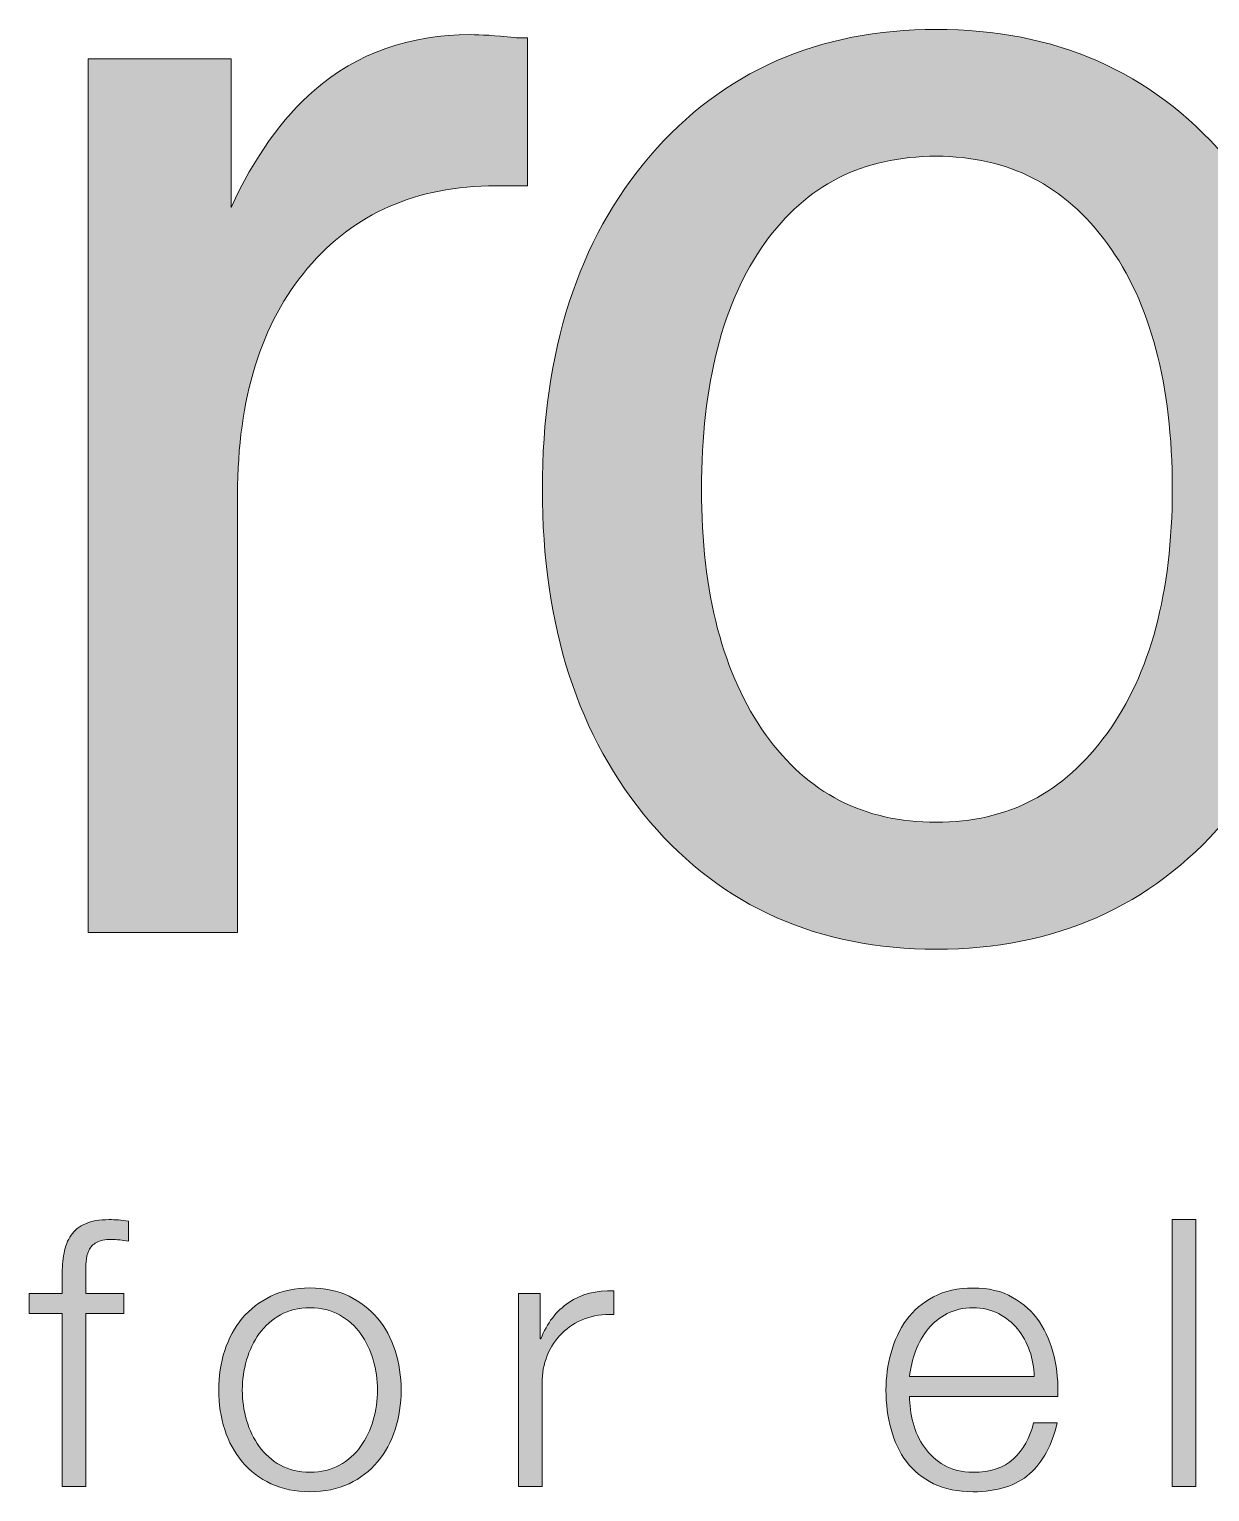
# Paper-space layout 'PCB' of a CAD drawing. Header units: millimetres. Extents: x 0 to 594, y 0 to 420.
# Drawn here: x 487.07 to 493.63, y 12.79 to 20.92 of the extents above; entities that cross this region are included whole.
import ezdxf

# ---------------------------------------------------------------- set-up
doc = ezdxf.new("R2010")
doc.units = ezdxf.units.MM
doc.linetypes.add('SLD-Solido', pattern=[0])
doc.layers.add('FORMAT', color=7, linetype='SLD-Solido', lineweight=35)

psp = doc.layouts.new('PCB')

# ---------------------------------------------------------------- hatches: boundary and pattern name
at = {"layer": 'FORMAT'}
h = psp.add_hatch(color=256, dxfattribs=at)
edge = h.paths.add_edge_path(flags=0)
edge.add_line((489.8399, 20.8671), (489.7819, 20.8671))
edge.add_spline(control_points=[(489.7819, 20.8671), (489.7819, 20.8667), (489.7785, 20.8671), (489.7684, 20.8696)], knot_values=[15, 15, 15, 15, 16, 16, 16, 16], weights=[1, 1, 1, 1], degree=3, periodic=0)
edge.add_spline(control_points=[(489.7684, 20.8696), (489.657, 20.8805), (489.5788, 20.8851), (489.5245, 20.8851)], knot_values=[0, 0, 0, 0, 1, 1, 1, 1], weights=[1, 1, 1, 1], degree=3, periodic=0)
edge.add_spline(control_points=[(489.5245, 20.8851), (489.1874, 20.8854), (488.8948, 20.7825), (488.6569, 20.5771)], knot_values=[1, 1, 1, 1, 2, 2, 2, 2], weights=[1, 1, 1, 1], degree=3, periodic=0)
edge.add_spline(control_points=[(488.6569, 20.5771), (488.4761, 20.4197), (488.3224, 20.2034), (488.1945, 19.9262)], knot_values=[2, 2, 2, 2, 3, 3, 3, 3], weights=[1, 1, 1, 1], degree=3, periodic=0)
edge.add_line((488.1945, 19.9262), (488.1945, 20.7502))
edge.add_line((488.1945, 20.7502), (487.4005, 20.7502))
edge.add_line((487.4005, 20.7502), (487.4005, 15.8991))
edge.add_line((487.4005, 15.8991), (487.4582, 15.8991))
edge.add_line((487.4582, 15.8991), (488.2302, 15.8991))
edge.add_line((488.2302, 15.8991), (488.2302, 18.3315))
edge.add_spline(control_points=[(488.2302, 18.3315), (488.2307, 18.8673), (488.3617, 19.2839), (488.6195, 19.5886)], knot_values=[9, 9, 9, 9, 10, 10, 10, 10], weights=[1, 1, 1, 1], degree=3, periodic=0)
edge.add_spline(control_points=[(488.6195, 19.5886), (488.8782, 19.8929), (489.2198, 20.0448), (489.6655, 20.0457)], knot_values=[10, 10, 10, 10, 11, 11, 11, 11], weights=[1, 1, 1, 1], degree=3, periodic=0)
edge.add_line((489.6655, 20.0457), (489.7819, 20.0457))
edge.add_line((489.7819, 20.0457), (489.8399, 20.0457))
edge.add_line((489.8399, 20.0457), (489.8399, 20.8671))
h = psp.add_hatch(color=256, dxfattribs=at)
edge = h.paths.add_edge_path(flags=0)
edge.add_spline(control_points=[(493.7106, 20.2114), (493.3077, 20.6801), (492.7686, 20.9151), (492.111, 20.9142)], knot_values=[8, 8, 8, 8, 9, 9, 9, 9], weights=[1, 1, 1, 1], degree=3, periodic=0)
edge.add_spline(control_points=[(492.111, 20.9142), (491.4585, 20.9151), (490.9226, 20.6799), (490.5219, 20.2129)], knot_values=[0, 0, 0, 0, 1, 1, 1, 1], weights=[1, 1, 1, 1], degree=3, periodic=0)
edge.add_spline(control_points=[(490.5219, 20.2129), (490.1211, 19.7464), (489.9231, 19.1259), (489.9233, 18.361)], knot_values=[1, 1, 1, 1, 2, 2, 2, 2], weights=[1, 1, 1, 1], degree=3, periodic=0)
edge.add_spline(control_points=[(489.9233, 18.361), (489.9231, 17.6017), (490.1211, 16.9832), (490.5219, 16.5131)], knot_values=[2, 2, 2, 2, 3, 3, 3, 3], weights=[1, 1, 1, 1], degree=3, periodic=0)
edge.add_spline(control_points=[(490.5219, 16.5131), (490.9226, 16.0436), (491.4585, 15.8057), (492.111, 15.8068)], knot_values=[3, 3, 3, 3, 4, 4, 4, 4], weights=[1, 1, 1, 1], degree=3, periodic=0)
edge.add_line((492.111, 15.8068), (492.113, 15.8068))
edge.add_spline(control_points=[(492.113, 15.8068), (492.7674, 15.8068), (493.3039, 16.0436), (493.7078, 16.5131)], knot_values=[5, 5, 5, 5, 6, 6, 6, 6], weights=[1, 1, 1, 1], degree=3, periodic=0)
edge.add_spline(control_points=[(493.7078, 16.5131), (494.1132, 16.9824), (494.3146, 17.6017), (494.3142, 18.361)], knot_values=[6, 6, 6, 6, 7, 7, 7, 7], weights=[1, 1, 1, 1], degree=3, periodic=0)
edge.add_spline(control_points=[(494.3142, 18.361), (494.3146, 19.1228), (494.1152, 19.7432), (493.7106, 20.2114)], knot_values=[7, 7, 7, 7, 8, 8, 8, 8], weights=[1, 1, 1, 1], degree=3, periodic=0)
edge = h.paths.add_edge_path(flags=0)
edge.add_spline(control_points=[(493.0622, 19.7237), (493.3003, 19.3964), (493.4218, 18.9443), (493.4218, 18.361), (493.4218, 17.7868), (493.2989, 17.3358), (493.0596, 17.005)], knot_values=[6, 6, 6, 6, 7, 7, 7, 8, 8, 8, 8], weights=[1, 1, 1, 1, 1, 1, 1], degree=3, periodic=0)
edge.add_spline(control_points=[(493.0596, 17.005), (492.8185, 16.6733), (492.5096, 16.5127), (492.111, 16.5118)], knot_values=[0, 0, 0, 0, 1, 1, 1, 1], weights=[1, 1, 1, 1], degree=3, periodic=0)
edge.add_spline(control_points=[(492.111, 16.5118), (491.7068, 16.5127), (491.3976, 16.6715), (491.1626, 17)], knot_values=[1, 1, 1, 1, 2, 2, 2, 2], weights=[1, 1, 1, 1], degree=3, periodic=0)
edge.add_spline(control_points=[(491.1626, 17), (490.9279, 17.3295), (490.8068, 17.7803), (490.8068, 18.361), (490.8068, 18.9476), (490.9262, 19.4001), (491.1574, 19.7261)], knot_values=[2, 2, 2, 2, 3, 3, 3, 4, 4, 4, 4], weights=[1, 1, 1, 1, 1, 1, 1], degree=3, periodic=0)
edge.add_spline(control_points=[(491.1574, 19.7261), (491.3913, 20.0514), (491.6999, 20.2085), (492.111, 20.2101)], knot_values=[4, 4, 4, 4, 5, 5, 5, 5], weights=[1, 1, 1, 1], degree=3, periodic=0)
edge.add_spline(control_points=[(492.111, 20.2101), (492.5126, 20.2085), (492.823, 20.0498), (493.0622, 19.7237)], knot_values=[5, 5, 5, 5, 6, 6, 6, 6], weights=[1, 1, 1, 1], degree=3, periodic=0)
h = psp.add_hatch(color=256, dxfattribs=at)
edge = h.paths.add_edge_path(flags=0)
edge.add_spline(control_points=[(487.5693, 14.3035), (487.5527, 14.3049), (487.5346, 14.3055), (487.5152, 14.3055)], knot_values=[23, 23, 23, 23, 24, 24, 24, 24], weights=[1, 1, 1, 1], degree=3, periodic=0)
edge.add_spline(control_points=[(487.5152, 14.3055), (487.4627, 14.3055), (487.4194, 14.2979), (487.3856, 14.2828)], knot_values=[0, 0, 0, 0, 1, 1, 1, 1], weights=[1, 1, 1, 1], degree=3, periodic=0)
edge.add_spline(control_points=[(487.3856, 14.2828), (487.3516, 14.2675), (487.325, 14.2461), (487.3056, 14.2184)], knot_values=[1, 1, 1, 1, 2, 2, 2, 2], weights=[1, 1, 1, 1], degree=3, periodic=0)
edge.add_spline(control_points=[(487.3056, 14.2184), (487.2863, 14.1908), (487.2731, 14.1576), (487.2662, 14.1188)], knot_values=[2, 2, 2, 2, 3, 3, 3, 3], weights=[1, 1, 1, 1], degree=3, periodic=0)
edge.add_spline(control_points=[(487.2662, 14.1188), (487.2592, 14.08), (487.2558, 14.0378), (487.2558, 13.9922)], knot_values=[3, 3, 3, 3, 4, 4, 4, 4], weights=[1, 1, 1, 1], degree=3, periodic=0)
edge.add_line((487.2558, 13.9922), (487.2558, 13.8946))
edge.add_line((487.2558, 13.8946), (487.0731, 13.8946))
edge.add_line((487.0731, 13.8946), (487.0731, 13.7846))
edge.add_line((487.0731, 13.7846), (487.2558, 13.7846))
edge.add_line((487.2558, 13.7846), (487.2558, 12.8235))
edge.add_line((487.2558, 12.8235), (487.3866, 12.8235))
edge.add_line((487.3866, 12.8235), (487.3866, 13.7846))
edge.add_line((487.3866, 13.7846), (487.5983, 13.7846))
edge.add_line((487.5983, 13.7846), (487.5983, 13.8946))
edge.add_line((487.5983, 13.8946), (487.3866, 13.8946))
edge.add_line((487.3866, 13.8946), (487.3866, 13.988))
edge.add_spline(control_points=[(487.3866, 13.988), (487.3866, 14.0171), (487.3873, 14.044), (487.3887, 14.069)], knot_values=[15, 15, 15, 15, 16, 16, 16, 16], weights=[1, 1, 1, 1], degree=3, periodic=0)
edge.add_spline(control_points=[(487.3887, 14.069), (487.39, 14.0939), (487.3953, 14.1157), (487.4042, 14.1343)], knot_values=[16, 16, 16, 16, 17, 17, 17, 17], weights=[1, 1, 1, 1], degree=3, periodic=0)
edge.add_spline(control_points=[(487.4042, 14.1343), (487.4133, 14.153), (487.4274, 14.1679), (487.4469, 14.1789)], knot_values=[17, 17, 17, 17, 18, 18, 18, 18], weights=[1, 1, 1, 1], degree=3, periodic=0)
edge.add_spline(control_points=[(487.4469, 14.1789), (487.4661, 14.1901), (487.4939, 14.1956), (487.5299, 14.1956)], knot_values=[18, 18, 18, 18, 19, 19, 19, 19], weights=[1, 1, 1, 1], degree=3, periodic=0)
edge.add_spline(control_points=[(487.5299, 14.1956), (487.545, 14.1956), (487.5603, 14.1945), (487.5755, 14.1924)], knot_values=[19, 19, 19, 19, 20, 20, 20, 20], weights=[1, 1, 1, 1], degree=3, periodic=0)
edge.add_spline(control_points=[(487.5755, 14.1924), (487.5907, 14.1904), (487.6074, 14.1879), (487.6253, 14.1852)], knot_values=[20, 20, 20, 20, 21, 21, 21, 21], weights=[1, 1, 1, 1], degree=3, periodic=0)
edge.add_line((487.6253, 14.1852), (487.6253, 14.2972))
edge.add_spline(control_points=[(487.6253, 14.2972), (487.6046, 14.3001), (487.5859, 14.3021), (487.5693, 14.3035)], knot_values=[22, 22, 22, 22, 23, 23, 23, 23], weights=[1, 1, 1, 1], degree=3, periodic=0)
psp.add_hatch(color=256, dxfattribs=at).paths.add_polyline_path([(493.5523, 14.3056), (493.4214, 14.3056), (493.4214, 12.8234), (493.5523, 12.8234)], flags=0)
h = psp.add_hatch(color=256, dxfattribs=at)
edge = h.paths.add_edge_path(flags=0)
edge.add_spline(control_points=[(489.0079, 13.7576), (488.9649, 13.8087), (488.912, 13.8497), (488.8492, 13.88)], knot_values=[0, 0, 0, 0, 1, 1, 1, 1], weights=[1, 1, 1, 1], degree=3, periodic=0)
edge.add_spline(control_points=[(488.8492, 13.88), (488.7861, 13.9105), (488.7137, 13.9258), (488.6322, 13.9258), (488.5505, 13.9258), (488.4782, 13.9105), (488.4153, 13.88)], knot_values=[1, 1, 1, 1, 2, 2, 2, 3, 3, 3, 3], weights=[1, 1, 1, 1, 1, 1, 1], degree=3, periodic=0)
edge.add_spline(control_points=[(488.4153, 13.88), (488.3522, 13.8497), (488.2994, 13.8087), (488.2565, 13.7576)], knot_values=[3, 3, 3, 3, 4, 4, 4, 4], weights=[1, 1, 1, 1], degree=3, periodic=0)
edge.add_spline(control_points=[(488.2565, 13.7576), (488.2135, 13.7063), (488.1809, 13.6465), (488.1588, 13.578)], knot_values=[4, 4, 4, 4, 5, 5, 5, 5], weights=[1, 1, 1, 1], degree=3, periodic=0)
edge.add_spline(control_points=[(488.1588, 13.578), (488.1367, 13.5095), (488.1256, 13.4365), (488.1256, 13.2814), (488.1367, 13.2086), (488.1588, 13.1401)], knot_values=[5, 5, 5, 5, 6, 6, 7, 7, 7, 7], weights=[1, 1, 1, 1, 1, 1], degree=3, periodic=0)
edge.add_spline(control_points=[(488.1588, 13.1401), (488.1809, 13.0715), (488.2135, 13.0116), (488.2565, 12.9604)], knot_values=[7, 7, 7, 7, 8, 8, 8, 8], weights=[1, 1, 1, 1], degree=3, periodic=0)
edge.add_spline(control_points=[(488.2565, 12.9604), (488.2994, 12.9093), (488.3522, 12.8687), (488.4153, 12.839)], knot_values=[8, 8, 8, 8, 9, 9, 9, 9], weights=[1, 1, 1, 1], degree=3, periodic=0)
edge.add_spline(control_points=[(488.4153, 12.839), (488.4782, 12.8093), (488.5505, 12.7944), (488.6322, 12.7944), (488.7137, 12.7944), (488.7861, 12.8093), (488.8492, 12.839)], knot_values=[9, 9, 9, 9, 10, 10, 10, 11, 11, 11, 11], weights=[1, 1, 1, 1, 1, 1, 1], degree=3, periodic=0)
edge.add_spline(control_points=[(488.8492, 12.839), (488.912, 12.8687), (488.9649, 12.9093), (489.0079, 12.9604)], knot_values=[11, 11, 11, 11, 12, 12, 12, 12], weights=[1, 1, 1, 1], degree=3, periodic=0)
edge.add_spline(control_points=[(489.0079, 12.9604), (489.0508, 13.0116), (489.0834, 13.0715), (489.1055, 13.1401)], knot_values=[12, 12, 12, 12, 13, 13, 13, 13], weights=[1, 1, 1, 1], degree=3, periodic=0)
edge.add_spline(control_points=[(489.1055, 13.1401), (489.1275, 13.2086), (489.1387, 13.2814), (489.1387, 13.4365), (489.1275, 13.5095), (489.1055, 13.578)], knot_values=[13, 13, 13, 13, 14, 14, 15, 15, 15, 15], weights=[1, 1, 1, 1, 1, 1], degree=3, periodic=0)
edge.add_spline(control_points=[(489.1055, 13.578), (489.0834, 13.6465), (489.0508, 13.7063), (489.0079, 13.7576)], knot_values=[15, 15, 15, 15, 16, 16, 16, 16], weights=[1, 1, 1, 1], degree=3, periodic=0)
edge = h.paths.add_edge_path(flags=0)
edge.add_spline(control_points=[(488.984, 13.5261), (489, 13.4714), (489.0079, 13.4157), (489.0079, 13.359), (489.0079, 13.3022), (489, 13.2466), (488.984, 13.192)], knot_values=[14, 14, 14, 14, 15, 15, 15, 16, 16, 16, 16], weights=[1, 1, 1, 1, 1, 1, 1], degree=3, periodic=0)
edge.add_spline(control_points=[(488.984, 13.192), (488.9681, 13.1372), (488.9446, 13.0884), (488.9133, 13.0455)], knot_values=[0, 0, 0, 0, 1, 1, 1, 1], weights=[1, 1, 1, 1], degree=3, periodic=0)
edge.add_spline(control_points=[(488.9133, 13.0455), (488.8824, 13.0026), (488.8432, 12.9681), (488.7961, 12.9418)], knot_values=[1, 1, 1, 1, 2, 2, 2, 2], weights=[1, 1, 1, 1], degree=3, periodic=0)
edge.add_spline(control_points=[(488.7961, 12.9418), (488.7491, 12.9155), (488.6943, 12.9023), (488.6322, 12.9023), (488.5699, 12.9023), (488.5153, 12.9155), (488.4682, 12.9418)], knot_values=[2, 2, 2, 2, 3, 3, 3, 4, 4, 4, 4], weights=[1, 1, 1, 1, 1, 1, 1], degree=3, periodic=0)
edge.add_spline(control_points=[(488.4682, 12.9418), (488.4211, 12.9681), (488.382, 13.0026), (488.3509, 13.0455)], knot_values=[4, 4, 4, 4, 5, 5, 5, 5], weights=[1, 1, 1, 1], degree=3, periodic=0)
edge.add_spline(control_points=[(488.3509, 13.0455), (488.3197, 13.0884), (488.2962, 13.1372), (488.2803, 13.192)], knot_values=[5, 5, 5, 5, 6, 6, 6, 6], weights=[1, 1, 1, 1], degree=3, periodic=0)
edge.add_spline(control_points=[(488.2803, 13.192), (488.2643, 13.2466), (488.2565, 13.3022), (488.2565, 13.359), (488.2565, 13.4157), (488.2643, 13.4714), (488.2803, 13.5261)], knot_values=[6, 6, 6, 6, 7, 7, 7, 8, 8, 8, 8], weights=[1, 1, 1, 1, 1, 1, 1], degree=3, periodic=0)
edge.add_spline(control_points=[(488.2803, 13.5261), (488.2962, 13.5807), (488.3197, 13.6295), (488.3509, 13.6725)], knot_values=[8, 8, 8, 8, 9, 9, 9, 9], weights=[1, 1, 1, 1], degree=3, periodic=0)
edge.add_spline(control_points=[(488.3509, 13.6725), (488.382, 13.7152), (488.4211, 13.75), (488.4682, 13.7763)], knot_values=[9, 9, 9, 9, 10, 10, 10, 10], weights=[1, 1, 1, 1], degree=3, periodic=0)
edge.add_spline(control_points=[(488.4682, 13.7763), (488.5153, 13.8025), (488.5699, 13.8158), (488.6322, 13.8158), (488.6943, 13.8158), (488.7491, 13.8025), (488.7961, 13.7763)], knot_values=[10, 10, 10, 10, 11, 11, 11, 12, 12, 12, 12], weights=[1, 1, 1, 1, 1, 1, 1], degree=3, periodic=0)
edge.add_spline(control_points=[(488.7961, 13.7763), (488.8432, 13.75), (488.8824, 13.7152), (488.9133, 13.6725)], knot_values=[12, 12, 12, 12, 13, 13, 13, 13], weights=[1, 1, 1, 1], degree=3, periodic=0)
edge.add_spline(control_points=[(488.9133, 13.6725), (488.9446, 13.6295), (488.9681, 13.5807), (488.984, 13.5261)], knot_values=[13, 13, 13, 13, 14, 14, 14, 14], weights=[1, 1, 1, 1], degree=3, periodic=0)
h = psp.add_hatch(color=256, dxfattribs=at)
edge = h.paths.add_edge_path(flags=0)
edge.add_spline(control_points=[(490.3197, 13.9092), (490.2228, 13.9133), (490.1396, 13.8918), (490.0696, 13.8448)], knot_values=[11, 11, 11, 11, 12, 12, 12, 12], weights=[1, 1, 1, 1], degree=3, periodic=0)
edge.add_spline(control_points=[(490.0696, 13.8448), (489.9998, 13.7977), (489.9482, 13.7306), (489.915, 13.6435)], knot_values=[12, 12, 12, 12, 13, 13, 13, 13], weights=[1, 1, 1, 1], degree=3, periodic=0)
edge.add_line((489.915, 13.6435), (489.9109, 13.6435))
edge.add_line((489.9109, 13.6435), (489.9109, 13.8946))
edge.add_line((489.9109, 13.8946), (489.7905, 13.8946))
edge.add_line((489.7905, 13.8946), (489.7905, 12.8235))
edge.add_line((489.7905, 12.8235), (489.9212, 12.8235))
edge.add_line((489.9212, 12.8235), (489.9212, 13.3943))
edge.add_spline(control_points=[(489.9212, 13.3943), (489.9212, 13.451), (489.9308, 13.5033), (489.9503, 13.551)], knot_values=[6, 6, 6, 6, 7, 7, 7, 7], weights=[1, 1, 1, 1], degree=3, periodic=0)
edge.add_spline(control_points=[(489.9503, 13.551), (489.9696, 13.5987), (489.9971, 13.6398), (490.0322, 13.6746)], knot_values=[7, 7, 7, 7, 8, 8, 8, 8], weights=[1, 1, 1, 1], degree=3, periodic=0)
edge.add_spline(control_points=[(490.0322, 13.6746), (490.0677, 13.7091), (490.1094, 13.7358), (490.1577, 13.7544)], knot_values=[8, 8, 8, 8, 9, 9, 9, 9], weights=[1, 1, 1, 1], degree=3, periodic=0)
edge.add_spline(control_points=[(490.1577, 13.7544), (490.2062, 13.7731), (490.2602, 13.7811), (490.3197, 13.7784)], knot_values=[9, 9, 9, 9, 10, 10, 10, 10], weights=[1, 1, 1, 1], degree=3, periodic=0)
edge.add_line((490.3197, 13.7784), (490.3197, 13.9092))
h = psp.add_hatch(color=256, dxfattribs=at)
edge = h.paths.add_edge_path(flags=0)
edge.add_spline(control_points=[(492.7865, 13.3237), (492.7892, 13.3984), (492.7824, 13.4722), (492.7658, 13.5448)], knot_values=[21, 21, 21, 21, 22, 22, 22, 22], weights=[1, 1, 1, 1], degree=3, periodic=0)
edge.add_spline(control_points=[(492.7658, 13.5448), (492.7492, 13.6174), (492.7216, 13.6818), (492.6837, 13.7378)], knot_values=[0, 0, 0, 0, 1, 1, 1, 1], weights=[1, 1, 1, 1], degree=3, periodic=0)
edge.add_spline(control_points=[(492.6837, 13.7378), (492.6455, 13.7939), (492.5961, 13.8393), (492.5352, 13.8739)], knot_values=[1, 1, 1, 1, 2, 2, 2, 2], weights=[1, 1, 1, 1], degree=3, periodic=0)
edge.add_spline(control_points=[(492.5352, 13.8739), (492.4744, 13.9084), (492.401, 13.9257), (492.3153, 13.9257)], knot_values=[2, 2, 2, 2, 3, 3, 3, 3], weights=[1, 1, 1, 1], degree=3, periodic=0)
edge.add_spline(control_points=[(492.3153, 13.9257), (492.2309, 13.9257), (492.1579, 13.9094), (492.0962, 13.8769)], knot_values=[3, 3, 3, 3, 4, 4, 4, 4], weights=[1, 1, 1, 1], degree=3, periodic=0)
edge.add_spline(control_points=[(492.0962, 13.8769), (492.0347, 13.8444), (491.9845, 13.8015), (491.9457, 13.7482)], knot_values=[4, 4, 4, 4, 5, 5, 5, 5], weights=[1, 1, 1, 1], degree=3, periodic=0)
edge.add_spline(control_points=[(491.9457, 13.7482), (491.907, 13.6949), (491.8783, 13.6343), (491.8596, 13.5665)], knot_values=[5, 5, 5, 5, 6, 6, 6, 6], weights=[1, 1, 1, 1], degree=3, periodic=0)
edge.add_spline(control_points=[(491.8596, 13.5665), (491.841, 13.4988), (491.8315, 13.4296), (491.8315, 13.359)], knot_values=[6, 6, 6, 6, 7, 7, 7, 7], weights=[1, 1, 1, 1], degree=3, periodic=0)
edge.add_spline(control_points=[(491.8315, 13.359), (491.8315, 13.2829), (491.841, 13.2106), (491.8596, 13.1421)], knot_values=[7, 7, 7, 7, 8, 8, 8, 8], weights=[1, 1, 1, 1], degree=3, periodic=0)
edge.add_spline(control_points=[(491.8596, 13.1421), (491.8783, 13.0736), (491.907, 13.0135), (491.9457, 12.9615)], knot_values=[8, 8, 8, 8, 9, 9, 9, 9], weights=[1, 1, 1, 1], degree=3, periodic=0)
edge.add_spline(control_points=[(491.9457, 12.9615), (491.9845, 12.9096), (492.0347, 12.8687), (492.0962, 12.8391)], knot_values=[9, 9, 9, 9, 10, 10, 10, 10], weights=[1, 1, 1, 1], degree=3, periodic=0)
edge.add_spline(control_points=[(492.0962, 12.8391), (492.1579, 12.8093), (492.2309, 12.7944), (492.3153, 12.7944)], knot_values=[10, 10, 10, 10, 11, 11, 11, 11], weights=[1, 1, 1, 1], degree=3, periodic=0)
edge.add_spline(control_points=[(492.3153, 12.7944), (492.4508, 12.7944), (492.5556, 12.8276), (492.6297, 12.894)], knot_values=[11, 11, 11, 11, 12, 12, 12, 12], weights=[1, 1, 1, 1], degree=3, periodic=0)
edge.add_spline(control_points=[(492.6297, 12.894), (492.7036, 12.9604), (492.7544, 13.0546), (492.7824, 13.1763)], knot_values=[12, 12, 12, 12, 13, 13, 13, 13], weights=[1, 1, 1, 1], degree=3, periodic=0)
edge.add_line((492.7824, 13.1763), (492.6515, 13.1763))
edge.add_spline(control_points=[(492.6515, 13.1763), (492.6307, 13.0933), (492.5934, 13.0268), (492.5393, 12.977)], knot_values=[14, 14, 14, 14, 15, 15, 15, 15], weights=[1, 1, 1, 1], degree=3, periodic=0)
edge.add_spline(control_points=[(492.5393, 12.977), (492.4854, 12.9272), (492.4107, 12.9023), (492.3153, 12.9023)], knot_values=[15, 15, 15, 15, 16, 16, 16, 16], weights=[1, 1, 1, 1], degree=3, periodic=0)
edge.add_spline(control_points=[(492.3153, 12.9023), (492.2529, 12.9023), (492.1996, 12.9155), (492.1552, 12.9418)], knot_values=[16, 16, 16, 16, 17, 17, 17, 17], weights=[1, 1, 1, 1], degree=3, periodic=0)
edge.add_spline(control_points=[(492.1552, 12.9418), (492.111, 12.968), (492.0745, 13.0013), (492.0454, 13.0414)], knot_values=[17, 17, 17, 17, 18, 18, 18, 18], weights=[1, 1, 1, 1], degree=3, periodic=0)
edge.add_spline(control_points=[(492.0454, 13.0414), (492.0163, 13.0815), (491.9951, 13.1268), (491.9822, 13.1774)], knot_values=[18, 18, 18, 18, 19, 19, 19, 19], weights=[1, 1, 1, 1], degree=3, periodic=0)
edge.add_spline(control_points=[(491.9822, 13.1774), (491.9689, 13.2279), (491.9623, 13.2766), (491.9623, 13.3237)], knot_values=[19, 19, 19, 19, 20, 20, 20, 20], weights=[1, 1, 1, 1], degree=3, periodic=0)
edge.add_line((491.9623, 13.3237), (492.7865, 13.3237))
edge = h.paths.add_edge_path(flags=0)
edge.add_spline(control_points=[(492.5623, 13.6984), (492.5914, 13.6632), (492.6137, 13.6227), (492.6297, 13.577)], knot_values=[6, 6, 6, 6, 7, 7, 7, 7], weights=[1, 1, 1, 1], degree=3, periodic=0)
edge.add_spline(control_points=[(492.6297, 13.577), (492.6455, 13.5313), (492.6542, 13.4835), (492.6556, 13.4337)], knot_values=[7, 7, 7, 7, 8, 8, 8, 8], weights=[1, 1, 1, 1], degree=3, periodic=0)
edge.add_line((492.6556, 13.4337), (491.9623, 13.4337))
edge.add_spline(control_points=[(491.9623, 13.4337), (491.9679, 13.4821), (491.9791, 13.5295), (491.9965, 13.5759)], knot_values=[0, 0, 0, 0, 1, 1, 1, 1], weights=[1, 1, 1, 1], degree=3, periodic=0)
edge.add_spline(control_points=[(491.9965, 13.5759), (492.0139, 13.6223), (492.0371, 13.6632), (492.0662, 13.6984)], knot_values=[1, 1, 1, 1, 2, 2, 2, 2], weights=[1, 1, 1, 1], degree=3, periodic=0)
edge.add_spline(control_points=[(492.0662, 13.6984), (492.0952, 13.7337), (492.1303, 13.762), (492.1719, 13.7835)], knot_values=[2, 2, 2, 2, 3, 3, 3, 3], weights=[1, 1, 1, 1], degree=3, periodic=0)
edge.add_spline(control_points=[(492.1719, 13.7835), (492.2134, 13.805), (492.2612, 13.8157), (492.3153, 13.8157)], knot_values=[3, 3, 3, 3, 4, 4, 4, 4], weights=[1, 1, 1, 1], degree=3, periodic=0)
edge.add_spline(control_points=[(492.3153, 13.8157), (492.3678, 13.8157), (492.4149, 13.805), (492.4564, 13.7835)], knot_values=[4, 4, 4, 4, 5, 5, 5, 5], weights=[1, 1, 1, 1], degree=3, periodic=0)
edge.add_spline(control_points=[(492.4564, 13.7835), (492.4978, 13.762), (492.5333, 13.7337), (492.5623, 13.6984)], knot_values=[5, 5, 5, 5, 6, 6, 6, 6], weights=[1, 1, 1, 1], degree=3, periodic=0)

# ---------------------------------------------------------------- linework, layer by layer
at = {"layer": 'FORMAT', "linetype": 'SLD-Solido', "lineweight": 18}
for p, q in [((489.8399, 20.8671), (489.7819, 20.8671)), ((489.8399, 20.0457), (489.8399, 20.8671)), ((488.1945, 20.7502), (487.4005, 20.7502)), ((487.4005, 20.7502), (487.4005, 15.8991)), ((488.1945, 19.9262), (488.1945, 20.7502)), ((489.6655, 20.0457), (489.7819, 20.0457)), ((489.7819, 20.0457), (489.8399, 20.0457)), ((488.2302, 15.8991), (488.2302, 18.3315)), ((487.4005, 15.8991), (487.4582, 15.8991)), ((487.4582, 15.8991), (488.2302, 15.8991)), ((492.111, 15.8068), (492.113, 15.8068)), ((487.6253, 14.1852), (487.6253, 14.2972)), ((493.5523, 14.3056), (493.4214, 14.3056)), ((493.4214, 14.3056), (493.4214, 12.8234)), ((493.5523, 12.8234), (493.5523, 14.3056)), ((487.2558, 13.9922), (487.2558, 13.8946)), ((487.3866, 13.8946), (487.3866, 13.988)), ((487.2558, 13.8946), (487.0731, 13.8946)), ((487.0731, 13.8946), (487.0731, 13.7846)), ((487.5983, 13.8946), (487.3866, 13.8946)), ((487.5983, 13.7846), (487.5983, 13.8946)), ((489.9109, 13.8946), (489.7905, 13.8946)), ((489.7905, 13.8946), (489.7905, 12.8235)), ((489.9109, 13.6435), (489.9109, 13.8946)), ((490.3197, 13.7784), (490.3197, 13.9092)), ((487.0731, 13.7846), (487.2558, 13.7846)), ((487.2558, 13.7846), (487.2558, 12.8235)), ((487.3866, 12.8235), (487.3866, 13.7846)), ((487.3866, 13.7846), (487.5983, 13.7846)), ((489.915, 13.6435), (489.9109, 13.6435)), ((492.6556, 13.4337), (491.9623, 13.4337)), ((489.9212, 12.8235), (489.9212, 13.3943)), ((491.9623, 13.3237), (492.7865, 13.3237)), ((492.7824, 13.1763), (492.6515, 13.1763)), ((487.2558, 12.8235), (487.3866, 12.8235)), ((489.7905, 12.8235), (489.9212, 12.8235)), ((493.4214, 12.8234), (493.5523, 12.8234))]:
    psp.add_line(p, q, dxfattribs=at)
for points in [[(489.5245, 20.8851), (489.1874, 20.8854), (488.8948, 20.7825), (488.6569, 20.5771)], [(489.7684, 20.8696), (489.657, 20.8805), (489.5788, 20.8851), (489.5245, 20.8851)], [(492.111, 20.9142), (491.4585, 20.9151), (490.9226, 20.6799), (490.5219, 20.2129)], [(493.7106, 20.2114), (493.3077, 20.6801), (492.7686, 20.9151), (492.111, 20.9142)], [(489.7819, 20.8671), (489.7819, 20.8667), (489.7785, 20.8671), (489.7684, 20.8696)], [(488.6569, 20.5771), (488.4761, 20.4197), (488.3224, 20.2034), (488.1945, 19.9262)], [(490.5219, 20.2129), (490.1211, 19.7464), (489.9231, 19.1259), (489.9233, 18.361)], [(491.1574, 19.7261), (491.3913, 20.0514), (491.6999, 20.2085), (492.111, 20.2101)], [(492.111, 20.2101), (492.5126, 20.2085), (492.823, 20.0498), (493.0622, 19.7237)], [(488.6195, 19.5886), (488.8782, 19.8929), (489.2198, 20.0448), (489.6655, 20.0457)], [(488.2302, 18.3315), (488.2307, 18.8673), (488.3617, 19.2839), (488.6195, 19.5886)], [(489.9233, 18.361), (489.9231, 17.6017), (490.1211, 16.9832), (490.5219, 16.5131)], [(492.111, 16.5118), (491.7068, 16.5127), (491.3976, 16.6715), (491.1626, 17)], [(493.0596, 17.005), (492.8185, 16.6733), (492.5096, 16.5127), (492.111, 16.5118)], [(490.5219, 16.5131), (490.9226, 16.0436), (491.4585, 15.8057), (492.111, 15.8068)], [(492.113, 15.8068), (492.7674, 15.8068), (493.3039, 16.0436), (493.7078, 16.5131)], [(487.5152, 14.3055), (487.4627, 14.3055), (487.4194, 14.2979), (487.3856, 14.2828)], [(487.5693, 14.3035), (487.5527, 14.3049), (487.5346, 14.3055), (487.5152, 14.3055)], [(487.6253, 14.2972), (487.6046, 14.3001), (487.5859, 14.3021), (487.5693, 14.3035)], [(487.3056, 14.2184), (487.2863, 14.1908), (487.2731, 14.1576), (487.2662, 14.1188)], [(487.3856, 14.2828), (487.3516, 14.2675), (487.325, 14.2461), (487.3056, 14.2184)], [(487.3887, 14.069), (487.39, 14.0939), (487.3953, 14.1157), (487.4042, 14.1343)], [(487.4042, 14.1343), (487.4133, 14.153), (487.4274, 14.1679), (487.4469, 14.1789)], [(487.4469, 14.1789), (487.4661, 14.1901), (487.4939, 14.1956), (487.5299, 14.1956)], [(487.5299, 14.1956), (487.545, 14.1956), (487.5603, 14.1945), (487.5755, 14.1924)], [(487.5755, 14.1924), (487.5907, 14.1904), (487.6074, 14.1879), (487.6253, 14.1852)], [(487.2662, 14.1188), (487.2592, 14.08), (487.2558, 14.0378), (487.2558, 13.9922)], [(487.3866, 13.988), (487.3866, 14.0171), (487.3873, 14.044), (487.3887, 14.069)], [(490.3197, 13.9092), (490.2228, 13.9133), (490.1396, 13.8918), (490.0696, 13.8448)], [(492.3153, 13.9257), (492.2309, 13.9257), (492.1579, 13.9094), (492.0962, 13.8769)], [(492.5352, 13.8739), (492.4744, 13.9084), (492.401, 13.9257), (492.3153, 13.9257)], [(488.4153, 13.88), (488.3522, 13.8497), (488.2994, 13.8087), (488.2565, 13.7576)], [(489.0079, 13.7576), (488.9649, 13.8087), (488.912, 13.8497), (488.8492, 13.88)], [(490.0696, 13.8448), (489.9998, 13.7977), (489.9482, 13.7306), (489.915, 13.6435)], [(492.0962, 13.8769), (492.0347, 13.8444), (491.9845, 13.8015), (491.9457, 13.7482)], [(492.1719, 13.7835), (492.2134, 13.805), (492.2612, 13.8157), (492.3153, 13.8157)], [(492.3153, 13.8157), (492.3678, 13.8157), (492.4149, 13.805), (492.4564, 13.7835)], [(492.6837, 13.7378), (492.6455, 13.7939), (492.5961, 13.8393), (492.5352, 13.8739)], [(488.2565, 13.7576), (488.2135, 13.7063), (488.1809, 13.6465), (488.1588, 13.578)], [(488.3509, 13.6725), (488.382, 13.7152), (488.4211, 13.75), (488.4682, 13.7763)], [(488.7961, 13.7763), (488.8432, 13.75), (488.8824, 13.7152), (488.9133, 13.6725)], [(489.1055, 13.578), (489.0834, 13.6465), (489.0508, 13.7063), (489.0079, 13.7576)], [(490.0322, 13.6746), (490.0677, 13.7091), (490.1094, 13.7358), (490.1577, 13.7544)], [(490.1577, 13.7544), (490.2062, 13.7731), (490.2602, 13.7811), (490.3197, 13.7784)], [(491.9457, 13.7482), (491.907, 13.6949), (491.8783, 13.6343), (491.8596, 13.5665)], [(492.0662, 13.6984), (492.0952, 13.7337), (492.1303, 13.762), (492.1719, 13.7835)], [(492.4564, 13.7835), (492.4978, 13.762), (492.5333, 13.7337), (492.5623, 13.6984)], [(492.7658, 13.5448), (492.7492, 13.6174), (492.7216, 13.6818), (492.6837, 13.7378)], [(488.2803, 13.5261), (488.2962, 13.5807), (488.3197, 13.6295), (488.3509, 13.6725)], [(488.9133, 13.6725), (488.9446, 13.6295), (488.9681, 13.5807), (488.984, 13.5261)], [(489.9503, 13.551), (489.9696, 13.5987), (489.9971, 13.6398), (490.0322, 13.6746)], [(491.9965, 13.5759), (492.0139, 13.6223), (492.0371, 13.6632), (492.0662, 13.6984)], [(492.5623, 13.6984), (492.5914, 13.6632), (492.6137, 13.6227), (492.6297, 13.577)], [(491.8596, 13.5665), (491.841, 13.4988), (491.8315, 13.4296), (491.8315, 13.359)], [(491.9623, 13.4337), (491.9679, 13.4821), (491.9791, 13.5295), (491.9965, 13.5759)], [(492.6297, 13.577), (492.6455, 13.5313), (492.6542, 13.4835), (492.6556, 13.4337)], [(489.9212, 13.3943), (489.9212, 13.451), (489.9308, 13.5033), (489.9503, 13.551)], [(492.7865, 13.3237), (492.7892, 13.3984), (492.7824, 13.4722), (492.7658, 13.5448)], [(491.8315, 13.359), (491.8315, 13.2829), (491.841, 13.2106), (491.8596, 13.1421)], [(491.9822, 13.1774), (491.9689, 13.2279), (491.9623, 13.2766), (491.9623, 13.3237)], [(488.3509, 13.0455), (488.3197, 13.0884), (488.2962, 13.1372), (488.2803, 13.192)], [(488.984, 13.192), (488.9681, 13.1372), (488.9446, 13.0884), (488.9133, 13.0455)], [(492.0454, 13.0414), (492.0163, 13.0815), (491.9951, 13.1268), (491.9822, 13.1774)], [(492.6515, 13.1763), (492.6307, 13.0933), (492.5934, 13.0268), (492.5393, 12.977)], [(492.6297, 12.894), (492.7036, 12.9604), (492.7544, 13.0546), (492.7824, 13.1763)], [(488.1588, 13.1401), (488.1809, 13.0715), (488.2135, 13.0116), (488.2565, 12.9604)], [(489.0079, 12.9604), (489.0508, 13.0116), (489.0834, 13.0715), (489.1055, 13.1401)], [(491.8596, 13.1421), (491.8783, 13.0736), (491.907, 13.0135), (491.9457, 12.9615)], [(488.4682, 12.9418), (488.4211, 12.9681), (488.382, 13.0026), (488.3509, 13.0455)], [(488.9133, 13.0455), (488.8824, 13.0026), (488.8432, 12.9681), (488.7961, 12.9418)], [(492.1552, 12.9418), (492.111, 12.968), (492.0745, 13.0013), (492.0454, 13.0414)], [(488.2565, 12.9604), (488.2994, 12.9093), (488.3522, 12.8687), (488.4153, 12.839)], [(488.8492, 12.839), (488.912, 12.8687), (488.9649, 12.9093), (489.0079, 12.9604)], [(491.9457, 12.9615), (491.9845, 12.9096), (492.0347, 12.8687), (492.0962, 12.8391)], [(492.3153, 12.9023), (492.2529, 12.9023), (492.1996, 12.9155), (492.1552, 12.9418)], [(492.5393, 12.977), (492.4854, 12.9272), (492.4107, 12.9023), (492.3153, 12.9023)], [(492.0962, 12.8391), (492.1579, 12.8093), (492.2309, 12.7944), (492.3153, 12.7944)], [(492.3153, 12.7944), (492.4508, 12.7944), (492.5556, 12.8276), (492.6297, 12.894)]]:
    psp.add_open_spline(points, degree=3, dxfattribs=at)
for points, knots in [([(491.1626, 17), (490.9279, 17.3295), (490.8068, 17.7803), (490.8068, 18.361), (490.8068, 18.9476), (490.9262, 19.4001), (491.1574, 19.7261)], [2, 2, 2, 2, 3, 3, 3, 4, 4, 4, 4]), ([(493.0622, 19.7237), (493.3003, 19.3964), (493.4218, 18.9443), (493.4218, 18.361), (493.4218, 17.7868), (493.2989, 17.3358), (493.0596, 17.005)], [6, 6, 6, 6, 7, 7, 7, 8, 8, 8, 8]), ([(488.8492, 13.88), (488.7861, 13.9105), (488.7137, 13.9258), (488.6322, 13.9258), (488.5505, 13.9258), (488.4782, 13.9105), (488.4153, 13.88)], [1, 1, 1, 1, 2, 2, 2, 3, 3, 3, 3]), ([(488.4682, 13.7763), (488.5153, 13.8025), (488.5699, 13.8158), (488.6322, 13.8158), (488.6943, 13.8158), (488.7491, 13.8025), (488.7961, 13.7763)], [10, 10, 10, 10, 11, 11, 11, 12, 12, 12, 12]), ([(488.1588, 13.578), (488.1367, 13.5095), (488.1256, 13.4365), (488.1256, 13.2814), (488.1367, 13.2086), (488.1588, 13.1401)], [5, 5, 5, 5, 6, 6, 7, 7, 7, 7]), ([(489.1055, 13.1401), (489.1275, 13.2086), (489.1387, 13.2814), (489.1387, 13.4365), (489.1275, 13.5095), (489.1055, 13.578)], [13, 13, 13, 13, 14, 14, 15, 15, 15, 15]), ([(488.2803, 13.192), (488.2643, 13.2466), (488.2565, 13.3022), (488.2565, 13.359), (488.2565, 13.4157), (488.2643, 13.4714), (488.2803, 13.5261)], [6, 6, 6, 6, 7, 7, 7, 8, 8, 8, 8]), ([(488.984, 13.5261), (489, 13.4714), (489.0079, 13.4157), (489.0079, 13.359), (489.0079, 13.3022), (489, 13.2466), (488.984, 13.192)], [14, 14, 14, 14, 15, 15, 15, 16, 16, 16, 16]), ([(488.7961, 12.9418), (488.7491, 12.9155), (488.6943, 12.9023), (488.6322, 12.9023), (488.5699, 12.9023), (488.5153, 12.9155), (488.4682, 12.9418)], [2, 2, 2, 2, 3, 3, 3, 4, 4, 4, 4]), ([(488.4153, 12.839), (488.4782, 12.8093), (488.5505, 12.7944), (488.6322, 12.7944), (488.7137, 12.7944), (488.7861, 12.8093), (488.8492, 12.839)], [9, 9, 9, 9, 10, 10, 10, 11, 11, 11, 11])]:
    psp.add_open_spline(points, degree=3, knots=knots, dxfattribs=at)

doc.saveas('drawing.dxf')
